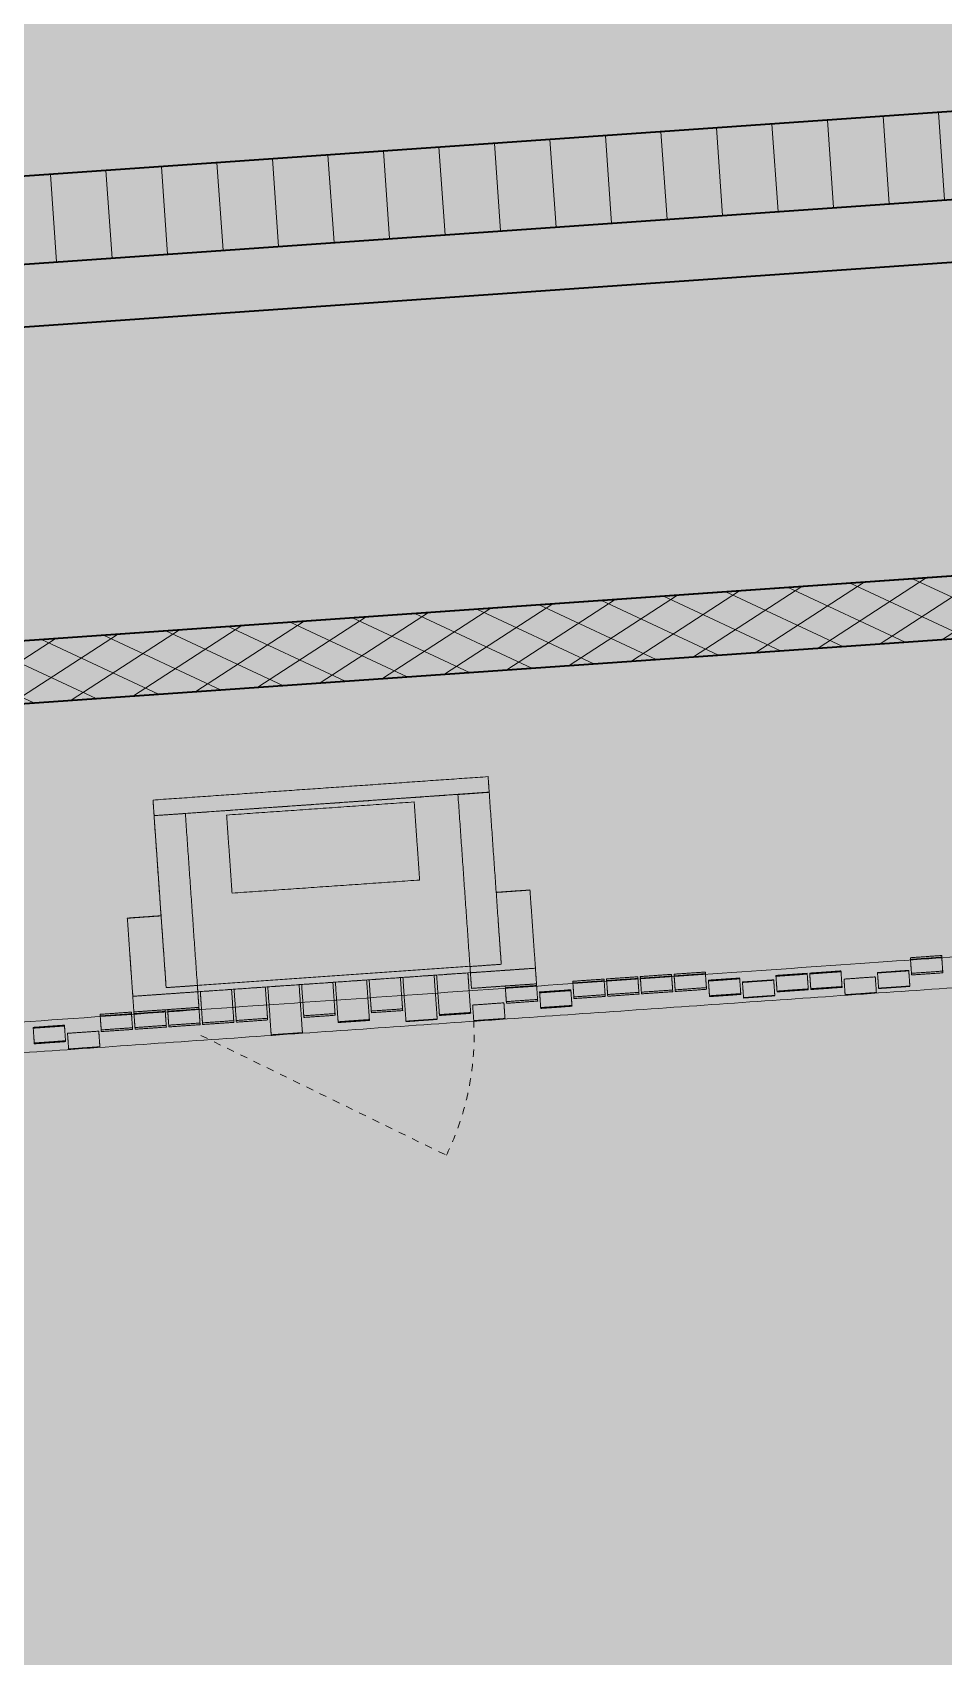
# Model space of a CAD drawing. Header units: millimetres. Extents: x 833941507 to 1669051331, y 817666127 to 1636299673.
# Drawn here: x 834522679 to 834524132, y 817993087 to 817995680 of the extents above; entities that cross this region are included whole.
import ezdxf

# ---------------------------------------------------------------- set-up
doc = ezdxf.new("R2010")
doc.units = ezdxf.units.MM
doc.header["$LTSCALE"] = 3
doc.linetypes.add('B0606', pattern=[0.7813, 0.39065, -0.39065])
for name, color, linetype, lineweight in [('Hatch (LTC&CB)', 252, 'Continuous', 35), ('UAJ-05SYMB-a', 1, 'Continuous', 9), ('UAJ-22INWA', 6, 'Continuous', 35), ('UAJ-22INWA-a', 1, 'Continuous', 13), ('UAJ-22INWA-h', 251, 'Continuous', 9), ('UAJ-23FLOR-h', 251, 'Continuous', 9), ('UAJ-41EXFI-d', 7, 'Continuous', 5)]:
    doc.layers.add(name, color=color, linetype=linetype, lineweight=lineweight)
doc.layers.add('UAJ-22INWA-$', color=32, linetype='Continuous', plot=False)

# ---------------------------------------------------------------- blocks, each defined once
blk = doc.blocks.new('*U567')
at = {"layer": 'UAJ-22INWA-h'}
h = blk.add_hatch(dxfattribs=at)
h.set_pattern_fill('ANSI31', color=256, scale=20)
h.set_pattern_definition([(45, (-60.00000072165273, -8946.33876080979), (-44.90128060534576, 44.90128060534577), [])])
h.paths.add_polyline_path([(7.766875569359399e-07, -7015.32925210052), (5.282171855469642e-07, -931.0095076872246), (139.9999986208686, -931.0095079614064), (139.9999993461761, -7015.329252017073)])
at = {"layer": 'UAJ-22INWA'}
for p, q in [((139.9999986953743, -931.0095079696118), (139.9999993437919, -7155.32909075229)), ((9.256991714153118e-07, -7015.32929461046), (3.875502237741112e-07, -1071.009506112914))]:
    blk.add_line(p, q, dxfattribs=at)
blk = doc.blocks.new('*U325')
at = {"layer": 'UAJ-22INWA-h'}
h = blk.add_hatch(dxfattribs=at)
h.set_pattern_fill('AFWERK', color=256, scale=50)
h.set_pattern_definition([(45, (-100.0000014946266, -2462.162769476041), (-50.00000133031198, 50.00000133031198), []), (135, (-100.0000014946266, -2462.162769476041), (-50.00000133031198, -50.00000133031198), [])])
h.paths.add_polyline_path([(2.530630638375442e-07, -2622.848727636644), (2.788677875287249e-07, 1160.685959206491), (99.99999837151914, 1160.68595890847), (99.99999882255158, -2622.84872757704)])
at = {"layer": 'UAJ-22INWA'}
for p, q in [((4.020746781081913e-07, -2622.848766644765), (1.298561754951185e-07, 1160.6859606833)), ((99.9999984460249, 1160.6859609302), (99.99999880765041, -2622.848727519169))]:
    blk.add_line(p, q, dxfattribs=at)
blk = doc.blocks.new('Finish Walls')
at = {"layer": 'UAJ-05SYMB-a', "linetype": 'B0606', "ltscale": 10}
blk.add_lwpolyline([(834522947.3399138, 817994078.4290974), (834523339.0980525, 817993887.061491)], dxfattribs=at)
blk.add_arc((834522947.3399141, 817994078.4290977), 436.0000000938749, 333.9652299631184, 4.000537140980204, dxfattribs=at)
at = {"layer": 'UAJ-22INWA-a'}
for points, degree in [([(834523405.6620817, 817994491.5797524), (834523138.3326992, 817994472.8913785), (834522871.0033166, 817994454.2030045)], 2), ([(834523407.4055185, 817994466.640618), (834523406.5338001, 817994479.1101853), (834523405.6620817, 817994491.5797524)], 2), ([(834522872.7467533, 817994429.26387), (834523140.076136, 817994447.952244), (834523407.4055185, 817994466.640618)], 2), ([(834523407.2342615, 817994466.8576896), (834523164.9062183, 817994449.8130395), (834522922.5781752, 817994432.7683895)], 2), ([(834523407.399809, 817994466.551436), (834523382.4606738, 817994464.8079991), (834523357.5215385, 817994463.0645623)], 2), ([(834523357.5215385, 817994463.0645623), (834523367.1311513, 817994325.7497782), (834523376.740764, 817994188.434994)], 2), ([(834523407.2565598, 817994466.5416307), (834523407.2454107, 817994466.6996602), (834523407.2342615, 817994466.8576896)], 2), ([(834523426.6190346, 817994191.9218676), (834523417.0094218, 817994329.2366518), (834523407.399809, 817994466.551436)], 2), ([(834522871.0033166, 817994454.2030045), (834522871.8750349, 817994441.7334373), (834522872.7467533, 817994429.26387)], 2), ([(834522922.5724654, 817994432.7679878), (834522897.5819669, 817994431.0102288), (834522872.5914682, 817994429.2524698)], 2), ([(834522891.9662744, 817994154.633258), (834522882.2788713, 817994291.9428638), (834522872.5914682, 817994429.2524698)], 2), ([(834522922.5752577, 817994432.7699674), (834522897.6361225, 817994431.0265306), (834522872.6969872, 817994429.2830938)], 2), ([(834522872.6969872, 817994429.2830938), (834522878.2963032, 817994349.2727034), (834522883.8956192, 817994269.2623129)], 2), ([(834522941.7944833, 817994158.1403991), (834522932.1848705, 817994295.4551833), (834522922.5752577, 817994432.7699674)], 2), ([(834523472.4257168, 817994310.6225269), (834523445.5029424, 817994308.7404184), (834523418.5801681, 817994306.8583101)], 2), ([(834523418.5817736, 817994306.803811), (834523418.6031134, 817994306.8053087), (834523418.6244532, 817994306.8068066)], 2), ([(834523472.476092, 817994310.4085943), (834523445.5333848, 817994308.5250924), (834523418.5906776, 817994306.6415905)], 2), ([(834523472.3684782, 817994310.5775484), (834523445.4964657, 817994308.6921774), (834523418.6244532, 817994306.8068066)], 2), ([(834523418.635915, 817994306.644753), (834523418.6301842, 817994306.7257798), (834523418.6244532, 817994306.8068066)], 2), ([(834523472.3807412, 817994310.4040378), (834523472.3746097, 817994310.4907931), (834523472.3684782, 817994310.5775484)], 2), ([(834523472.4408445, 817994310.4061302), (834523472.4332807, 817994310.5143285), (834523472.4257168, 817994310.6225269)], 2), ([(834523481.1932758, 817994185.7129219), (834523476.8346839, 817994248.0607581), (834523472.476092, 817994310.4085943)], 2), ([(834525264.8332002, 817994281.6439), (834523943.04821, 817994189.2409924), (834521983.0388043, 817994052.2213037)], 2), ([(834522883.8636224, 817994269.2737249), (834522856.9394225, 817994267.3846924), (834522830.0152227, 817994265.49566)], 2), ([(834522883.8956192, 817994269.2623129), (834522856.955421, 817994267.3789865), (834522830.0152227, 817994265.49566)], 2), ([(834522838.8277597, 817994140.806414), (834522834.4214911, 817994203.151037), (834522830.0152227, 817994265.49566)], 2), ([(834522830.0152227, 817994265.49566), (834522834.3738146, 817994203.1478238), (834522838.7324065, 817994140.7999876)], 2), ([(834522883.8638345, 817994269.4775376), (834522856.940073, 817994267.5953602), (834522830.0163116, 817994265.7131828)], 2), ([(834522883.8636224, 817994269.2737249), (834522883.8791645, 817994269.2748157), (834522883.8947065, 817994269.2759066)], 2), ([(834522891.9719466, 817994154.6336545), (834522887.9177845, 817994211.9536897), (834522883.8636224, 817994269.2737249)], 2), ([(834522883.8956192, 817994269.2623129), (834522887.905916, 817994211.9579192), (834522891.9162127, 817994154.6535255)], 2), ([(834523426.6090677, 817994192.2384778), (834523424.216545, 817994226.1501817), (834523421.8240223, 817994260.0618855)], 2), ([(834524129.3232728, 817994205.9691833), (834524104.3841383, 817994204.2257465), (834524079.4450039, 817994202.4823098)], 2), ([(834524079.4450039, 817994202.4823098), (834524080.3167223, 817994190.0127425), (834524081.1884407, 817994177.5431753)], 2), ([(834524129.5113627, 817994203.2786373), (834524104.5722282, 817994201.5352006), (834524079.6330937, 817994199.7917638)], 2), ([(834524131.0667096, 817994181.0300488), (834524130.1949912, 817994193.499616), (834524129.3232728, 817994205.9691833)], 2), ([(834523377.4361987, 817994178.607243), (834523108.1319792, 817994159.7068285), (834522838.8277597, 817994140.806414)], 2), ([(834523376.7226881, 817994188.729615), (834523134.3444812, 817994171.6814364), (834522891.9662744, 817994154.633258)], 2), ([(834523376.7227483, 817994188.6924268), (834523134.3473475, 817994171.6630406), (834522891.9719466, 817994154.6336545)], 2), ([(834523373.4229257, 817994178.1507987), (834523159.9439346, 817994163.22698), (834522946.4649435, 817994148.3031614)], 2), ([(834523324.4350922, 817994104.5686449), (834523323.5633738, 817994117.0382122), (834523319.5543953, 817994174.3849752)], 2), ([(834523323.5446568, 817994174.6639252), (834523327.0881866, 817994123.9752108), (834523327.959905, 817994111.5056435)], 2), ([(834523375.1644037, 817994153.239684), (834523374.2936647, 817994165.6952413), (834523373.4229257, 817994178.1507987)], 2), ([(834523377.838174, 817994114.9925171), (834523376.9664556, 817994127.4620843), (834523373.4229257, 817994178.1507987)], 2), ([(834523376.7491226, 817994188.4355782), (834523377.0977995, 817994183.4479016), (834523377.4464763, 817994178.460225)], 2), ([(834523376.7494773, 817994188.435603), (834523401.684256, 817994190.1787354), (834523426.6190346, 817994191.9218676)], 2), ([(834523481.164746, 817994185.6546189), (834523429.2899462, 817994182.0281726), (834523377.4151462, 817994178.4017262)], 2), ([(834523377.4151462, 817994178.4017262), (834523378.2849057, 817994165.96018), (834523379.1546651, 817994153.5186338)], 2), ([(834523377.4464763, 817994178.460225), (834523429.3198761, 817994182.0865735), (834523481.1932758, 817994185.7129219)], 2), ([(834523426.6090677, 817994192.2384778), (834523426.60426, 817994192.2381397), (834523426.5994523, 817994192.2378016)], 2), ([(834523481.1619456, 817994185.6544231), (834523481.159987, 817994185.6824405), (834523481.1580284, 817994185.7104578)], 2), ([(834523482.9081829, 817994160.7154844), (834523482.0364645, 817994173.1850517), (834523481.164746, 817994185.6546189)], 2), ([(834523698.3750292, 817994175.8425962), (834523673.4358947, 817994174.0991594), (834523648.4967602, 817994172.3557225)], 2), ([(834523700.1184659, 817994150.9034617), (834523699.2467475, 817994163.3730289), (834523698.3750292, 817994175.8425962)], 2), ([(834523752.2435596, 817994179.6084195), (834523727.3044251, 817994177.8649827), (834523702.3652906, 817994176.121546)], 2), ([(834523702.3652906, 817994176.121546), (834523703.237009, 817994163.6519787), (834523704.1087275, 817994151.1824116)], 2), ([(834523752.4316494, 817994176.9178735), (834523727.492515, 817994175.1744368), (834523702.5533805, 817994173.431)], 2), ([(834523753.9869964, 817994154.669285), (834523753.115278, 817994167.1388522), (834523752.2435596, 817994179.6084195)], 2), ([(834523914.7800418, 817994177.5898855), (834523889.8409073, 817994175.8464488), (834523864.9017729, 817994174.103012)], 2), ([(834523914.8740904, 817994176.2445592), (834523889.934956, 817994174.5011225), (834523864.9958215, 817994172.7576857)], 2), ([(834523916.5234786, 817994152.650751), (834523915.6517602, 817994165.1203183), (834523914.7800418, 817994177.5898855)], 2), ([(834523968.6485723, 817994181.355709), (834523943.7094378, 817994179.6122721), (834523918.7703034, 817994177.8688353)], 2), ([(834523918.7703034, 817994177.8688353), (834523919.6420218, 817994165.3992682), (834523920.5137401, 817994152.9297009)], 2), ([(834523968.742621, 817994180.0103825), (834523943.8034865, 817994178.2669458), (834523918.864352, 817994176.523509)], 2), ([(834523970.392009, 817994156.4165745), (834523969.5202907, 817994168.8861417), (834523968.6485723, 817994181.355709)], 2), ([(834524076.8510818, 817994182.2293069), (834524051.9119474, 817994180.4858701), (834524026.9728129, 817994178.7424334)], 2), ([(834524026.9728129, 817994178.7424334), (834524027.8445313, 817994166.2728661), (834524028.7162497, 817994153.803299)], 2), ([(834524076.8981067, 817994181.556637), (834524051.9589722, 817994179.8132004), (834524027.0198377, 817994178.0697635)], 2), ([(834524078.5945187, 817994157.2901725), (834524077.7228003, 817994169.7597396), (834524076.8510818, 817994182.2293069)], 2), ([(834524131.0667096, 817994181.0300488), (834524106.1275752, 817994179.286612), (834524081.1884407, 817994177.5431753)], 2), ([(834524081.3765305, 817994174.8526293), (834524081.2798388, 817994176.2357635), (834524081.2079145, 817994177.2646116), (834524081.1884407, 817994177.5431753)], 3), ([(834524131.2547994, 817994178.3395028), (834524106.315665, 817994176.5960661), (834524081.3765305, 817994174.8526293)], 2), ([(834524131.0667096, 817994181.0300488), (834524131.0861833, 817994180.7514851), (834524131.1581078, 817994179.722637), (834524131.2547994, 817994178.3395028)], 3), ([(834522891.9162127, 817994154.6535255), (834522916.855348, 817994156.3969623), (834522941.7944833, 817994158.1403991)], 2), ([(834522942.4792058, 817994148.0526845), (834522942.1266514, 817994153.0958292), (834522941.7740968, 817994158.138974)], 2), ([(834522999.82757, 817994101.9477575), (834522998.9558516, 817994114.4173247), (834522996.3432125, 817994151.7900349)], 2), ([(834523000.333474, 817994152.0689847), (834523002.9461131, 817994114.6962746), (834523003.8178314, 817994102.2267073)], 2), ([(834523053.6961004, 817994105.7135808), (834523052.824382, 817994118.1831481), (834523050.211743, 817994155.5558583)], 2), ([(834523054.2020044, 817994155.8348081), (834523058.6764326, 817994091.8299829), (834523059.548151, 817994079.3604157)], 2), ([(834523109.42642, 817994082.8472892), (834523108.5547016, 817994095.3168564), (834523104.0802734, 817994159.3216816)], 2), ([(834523108.1319793, 817994159.7068285), (834523110.683174, 817994122.2279214), (834523111.5548924, 817994109.7583542)], 2), ([(834523161.4331613, 817994113.2452277), (834523160.561443, 817994125.7147949), (834523158.0102483, 817994163.193702)], 2), ([(834523161.9390655, 817994163.366455), (834523165.4825952, 817994112.6777406), (834523166.3543136, 817994100.2081734)], 2), ([(834523216.2325826, 817994103.6950469), (834523215.3608642, 817994116.1646141), (834523211.8173344, 817994166.8533285)], 2), ([(834523215.8075958, 817994167.1322782), (834523218.4202349, 817994129.7595682), (834523219.2919533, 817994117.2900009)], 2), ([(834523269.1702223, 817994120.7768744), (834523268.2985039, 817994133.2464417), (834523265.6858648, 817994170.6191517)], 2), ([(834523269.6761264, 817994170.8981017), (834523273.6851048, 817994113.5513386), (834523274.5568233, 817994101.0817714)], 2), ([(834523429.0329341, 817994157.0055075), (834523404.0937996, 817994155.2620707), (834523379.1546651, 817994153.518634)], 2), ([(834523379.1585829, 817994153.4625918), (834523431.0333829, 817994157.0890381), (834523482.9081829, 817994160.7154844)], 2), ([(834523482.9009073, 817994160.7793025), (834523457.9617728, 817994159.0358658), (834523433.0226383, 817994157.292429)], 2), ([(834523433.0226383, 817994157.292429), (834523433.8943567, 817994144.8228618), (834523434.7660751, 817994132.3532945)], 2), ([(834523482.9014646, 817994160.7713308), (834523457.9623301, 817994159.027894), (834523433.0231956, 817994157.2844573)], 2), ([(834523483.0889971, 817994158.0887566), (834523458.1498626, 817994156.3453197), (834523433.2107282, 817994154.601883)], 2), ([(834523484.6443441, 817994135.840168), (834523483.7726257, 817994148.3097353), (834523482.9009073, 817994160.7793025)], 2), ([(834523537.7003286, 817994151.2291217), (834523512.7611941, 817994149.485685), (834523487.8220596, 817994147.7422482)], 2), ([(834523537.7943772, 817994149.8837954), (834523512.8552427, 817994148.1403587), (834523487.9161083, 817994146.3969219)], 2), ([(834523539.4437654, 817994126.2899872), (834523538.572047, 817994138.7595545), (834523537.7003286, 817994151.2291217)], 2), ([(834523590.6379683, 817994168.3109493), (834523565.6988338, 817994166.5675125), (834523540.7596993, 817994164.8240758)], 2), ([(834523540.7596993, 817994164.8240758), (834523541.6314176, 817994152.3545085), (834523542.503136, 817994139.8849413)], 2), ([(834523590.826058, 817994165.6204033), (834523565.8869236, 817994163.8769666), (834523540.9477891, 817994162.1335298)], 2), ([(834523592.381405, 817994143.3718148), (834523591.5096866, 817994155.841382), (834523590.6379683, 817994168.3109493)], 2), ([(834523644.5064987, 817994172.0767727), (834523619.5673642, 817994170.333336), (834523594.6282297, 817994168.5898992)], 2), ([(834523594.6282297, 817994168.5898992), (834523595.4999481, 817994156.120332), (834523596.3716666, 817994143.6507647)], 2), ([(834523644.6945885, 817994169.3862268), (834523619.7554541, 817994167.64279), (834523594.8163196, 817994165.8993533)], 2), ([(834523646.2499355, 817994147.1376382), (834523645.3782171, 817994159.6072055), (834523644.5064987, 817994172.0767727)], 2), ([(834523648.4967602, 817994172.3557225), (834523649.3684787, 817994159.8861554), (834523650.240197, 817994147.4165882)], 2), ([(834523698.5631189, 817994173.1520501), (834523673.6239845, 817994171.4086133), (834523648.68485, 817994169.6651766)], 2), ([(834523700.1184659, 817994150.9034617), (834523675.1793314, 817994149.1600249), (834523650.240197, 817994147.4165882)], 2), ([(834523700.1184659, 817994150.9034617), (834523700.1379397, 817994150.624898), (834523700.209864, 817994149.5960499), (834523700.3065557, 817994148.2129157)], 3), ([(834523753.9869964, 817994154.669285), (834523729.0478619, 817994152.9258482), (834523704.1087275, 817994151.1824116)], 2), ([(834523704.2968173, 817994148.4918655), (834523704.2001256, 817994149.8749998), (834523704.1282011, 817994150.9038478), (834523704.1087275, 817994151.1824116)], 3), ([(834523754.1750861, 817994151.978739), (834523729.2359517, 817994150.2353023), (834523704.2968173, 817994148.4918655)], 2), ([(834523753.9869964, 817994154.669285), (834523754.0064701, 817994154.3907213), (834523754.0783945, 817994153.3618733), (834523754.1750861, 817994151.978739)], 3), ([(834523807.0429809, 817994170.0582387), (834523782.1038464, 817994168.3148019), (834523757.164712, 817994166.5713652)], 2), ([(834523757.164712, 817994166.5713652), (834523758.0364304, 817994154.1017979), (834523758.9081488, 817994141.6322308)], 2), ([(834523807.1370295, 817994168.7129124), (834523782.197895, 817994166.9694756), (834523757.2587606, 817994165.2260388)], 2), ([(834523808.7864177, 817994145.1191043), (834523807.9146993, 817994157.5886714), (834523807.0429809, 817994170.0582387)], 2), ([(834523861.37696, 817994167.1660134), (834523836.4378256, 817994165.4225765), (834523811.4986911, 817994163.6791399)], 2), ([(834523811.4986911, 817994163.6791399), (834523812.3704095, 817994151.2095726), (834523813.2421279, 817994138.7400054)], 2), ([(834523861.4239848, 817994166.4933435), (834523836.4848504, 817994164.7499068), (834523811.5457159, 817994163.00647)], 2), ([(834523863.1203969, 817994142.2268789), (834523862.2486784, 817994154.6964461), (834523861.37696, 817994167.1660134)], 2), ([(834523864.9017729, 817994174.103012), (834523865.7734913, 817994161.6334448), (834523866.6452097, 817994149.1638775)], 2), ([(834523916.5234786, 817994152.650751), (834523891.5843441, 817994150.9073143), (834523866.6452097, 817994149.1638775)], 2), ([(834523866.7392583, 817994147.8185512), (834523866.6909101, 817994148.510151), (834523866.6549464, 817994149.024596), (834523866.6452097, 817994149.1638775)], 3), ([(834523916.6175272, 817994151.3054247), (834523891.6783928, 817994149.561988), (834523866.7392583, 817994147.8185512)], 2), ([(834523916.5234786, 817994152.650751), (834523916.5332154, 817994152.5114695), (834523916.569179, 817994151.9970245), (834523916.6175272, 817994151.3054247)], 3), ([(834523970.392009, 817994156.4165745), (834523945.4528745, 817994154.6731377), (834523920.5137401, 817994152.9297009)], 2), ([(834523920.6077887, 817994151.5843745), (834523920.5594406, 817994152.2759744), (834523920.523477, 817994152.7904193), (834523920.5137401, 817994152.9297009)], 3), ([(834523970.4860576, 817994155.071248), (834523945.5469232, 817994153.3278114), (834523920.6077887, 817994151.5843745)], 2), ([(834523970.392009, 817994156.4165745), (834523970.4017459, 817994156.2772928), (834523970.4377096, 817994155.7628479), (834523970.4860576, 817994155.071248)], 3), ([(834524023.448001, 817994171.8054215), (834523998.5088665, 817994170.0619847), (834523973.5697321, 817994168.318548)], 2), ([(834523973.5697321, 817994168.318548), (834523974.4414505, 817994155.8489807), (834523975.3131689, 817994143.3794135)], 2), ([(834524025.1914378, 817994146.866287), (834524024.3197194, 817994159.3358542), (834524023.448001, 817994171.8054215)], 2), ([(834524078.5945187, 817994157.2901725), (834524053.6553842, 817994155.5467356), (834524028.7162497, 817994153.803299)], 2), ([(834524028.7632744, 817994153.1306291), (834524028.7391001, 817994153.4764332), (834524028.7211181, 817994153.7336582), (834524028.7162497, 817994153.803299)], 3), ([(834524078.6415434, 817994156.6175026), (834524053.7024089, 817994154.8740659), (834524028.7632744, 817994153.1306291)], 2), ([(834524078.5945187, 817994157.2901725), (834524078.599387, 817994157.2205317), (834524078.617369, 817994156.9633067), (834524078.6415434, 817994156.6175026)], 3), ([(834522838.7324065, 817994140.7999876), (834522890.6058061, 817994144.426336), (834522942.4792058, 817994148.0526845)], 2), ([(834522838.7324065, 817994140.7999876), (834522839.6041248, 817994128.3304204), (834522840.4758432, 817994115.8608531)], 2), ([(834522840.4758432, 817994115.8608531), (834522892.3537407, 817994119.487516), (834522944.2316381, 817994123.1141789)], 2), ([(834522944.2156028, 817994123.1210686), (834522919.2764683, 817994121.3776318), (834522894.3373338, 817994119.6341951)], 2), ([(834522942.4882013, 817994148.0533134), (834522942.4837036, 817994148.0529989), (834522942.4792058, 817994148.0526845)], 2), ([(834522944.2316381, 817994123.1141789), (834522943.3599197, 817994135.5837461), (834522942.4882013, 817994148.0533134)], 2), ([(834522945.9590394, 817994098.1819341), (834522945.087321, 817994110.6515013), (834522944.2156028, 817994123.1210686)], 2), ([(834522946.4649435, 817994148.3031614), (834522947.3356825, 817994135.847604), (834522948.2064215, 817994123.3920467)], 2), ([(834522948.2058642, 817994123.4000185), (834522949.0775826, 817994110.9304512), (834522949.949301, 817994098.460884)], 2), ([(834523430.894166, 817994130.3813641), (834523405.9550315, 817994128.6379273), (834523381.015897, 817994126.8944905)], 2), ([(834523381.015897, 817994126.8944905), (834523381.8876153, 817994114.4249233), (834523382.7593337, 817994101.9553561)], 2), ([(834523432.6376027, 817994105.4422296), (834523431.7658843, 817994117.9117968), (834523430.894166, 817994130.3813641)], 2), ([(834523484.6443441, 817994135.840168), (834523459.7052096, 817994134.0967313), (834523434.7660751, 817994132.3532945)], 2), ([(834523434.954165, 817994129.6627486), (834523434.8574733, 817994131.0458828), (834523434.7855489, 817994132.0747309), (834523434.7660751, 817994132.3532945)], 3), ([(834523484.8324339, 817994133.1496221), (834523459.8932995, 817994131.4061853), (834523434.954165, 817994129.6627486)], 2), ([(834523484.6443441, 817994135.840168), (834523484.6638178, 817994135.5616044), (834523484.7357422, 817994134.5327563), (834523484.8324339, 817994133.1496221)], 3), ([(834523487.8220596, 817994147.7422482), (834523488.693778, 817994135.272681), (834523489.5654964, 817994122.8031137)], 2), ([(834523539.4437654, 817994126.2899872), (834523514.5046309, 817994124.5465505), (834523489.5654964, 817994122.8031137)], 2), ([(834523489.6595451, 817994121.4577874), (834523489.6111969, 817994122.1493872), (834523489.5752332, 817994122.6638322), (834523489.5654964, 817994122.8031137)], 3), ([(834523539.537814, 817994124.9446609), (834523514.5986795, 817994123.2012242), (834523489.6595451, 817994121.4577874)], 2), ([(834523539.4437654, 817994126.2899872), (834523539.4535022, 817994126.1507057), (834523539.4894658, 817994125.6362607), (834523539.537814, 817994124.9446609)], 3), ([(834523592.381405, 817994143.3718148), (834523567.4422705, 817994141.628378), (834523542.503136, 817994139.8849413)], 2), ([(834523542.6912259, 817994137.1943953), (834523542.5945342, 817994138.5775295), (834523542.5226098, 817994139.6063776), (834523542.503136, 817994139.8849413)], 3), ([(834523592.5694948, 817994140.6812688), (834523567.6303604, 817994138.9378321), (834523542.6912259, 817994137.1943953)], 2), ([(834523592.381405, 817994143.3718148), (834523592.4008788, 817994143.0932511), (834523592.4728031, 817994142.064403), (834523592.5694948, 817994140.6812688)], 3), ([(834523646.2499355, 817994147.1376382), (834523621.310801, 817994145.3942015), (834523596.3716666, 817994143.6507647)], 2), ([(834523596.5597563, 817994140.9602188), (834523596.4630647, 817994142.343353), (834523596.3911402, 817994143.3722011), (834523596.3716666, 817994143.6507647)], 3), ([(834523646.4380252, 817994144.4470923), (834523621.4988908, 817994142.7036555), (834523596.5597563, 817994140.9602188)], 2), ([(834523646.2499355, 817994147.1376382), (834523646.2694092, 817994146.8590746), (834523646.3413336, 817994145.8302265), (834523646.4380252, 817994144.4470923)], 3), ([(834523650.4282868, 817994144.7260422), (834523650.3315951, 817994146.1091764), (834523650.2596707, 817994147.1380244), (834523650.240197, 817994147.4165882)], 3), ([(834523700.3065557, 817994148.2129157), (834523675.3674213, 817994146.4694788), (834523650.4282868, 817994144.7260422)], 2), ([(834523808.7864177, 817994145.1191043), (834523783.8472832, 817994143.3756675), (834523758.9081488, 817994141.6322308)], 2), ([(834523759.0021974, 817994140.2869043), (834523758.9538492, 817994140.9785042), (834523758.9178855, 817994141.4929492), (834523758.9081488, 817994141.6322308)], 3), ([(834523808.8804663, 817994143.773778), (834523783.9413319, 817994142.0303411), (834523759.0021974, 817994140.2869043)], 2), ([(834523808.7864177, 817994145.1191043), (834523808.7961545, 817994144.9798228), (834523808.8321182, 817994144.4653777), (834523808.8804663, 817994143.773778)], 3), ([(834523863.1203969, 817994142.2268789), (834523838.1812624, 817994140.4834421), (834523813.2421279, 817994138.7400054)], 2), ([(834523813.2891526, 817994138.0673355), (834523813.2649783, 817994138.4131395), (834523813.2469963, 817994138.6703646), (834523813.2421279, 817994138.7400054)], 3), ([(834523863.1674216, 817994141.554209), (834523838.2282871, 817994139.8107723), (834523813.2891526, 817994138.0673355)], 2), ([(834523863.1203969, 817994142.2268789), (834523863.1252652, 817994142.1572381), (834523863.1432472, 817994141.900013), (834523863.1674216, 817994141.554209)], 3), ([(834524025.1914378, 817994146.866287), (834524000.2523034, 817994145.1228502), (834523975.3131689, 817994143.3794135)], 2), ([(834522836.4785417, 817994115.5894217), (834522811.5394073, 817994113.845985), (834522786.6002728, 817994112.1025482)], 2), ([(834522786.6002728, 817994112.1025482), (834522787.4719912, 817994099.6329811), (834522788.3437096, 817994087.1634138)], 2), ([(834522836.6666316, 817994112.8988758), (834522811.7274971, 817994111.155439), (834522786.7883626, 817994109.4120022)], 2), ([(834522838.2219785, 817994090.6502873), (834522837.3502601, 817994103.1198546), (834522836.4785417, 817994115.5894217)], 2), ([(834522890.3470722, 817994119.3552451), (834522865.4079378, 817994117.6118084), (834522840.4688033, 817994115.8683716)], 2), ([(834522840.4688033, 817994115.8683716), (834522841.3405217, 817994103.3988044), (834522842.2122401, 817994090.9292371)], 2), ([(834522890.5351621, 817994116.6646992), (834522865.5960276, 817994114.9212624), (834522840.6568931, 817994113.1778257)], 2), ([(834522892.090509, 817994094.4161106), (834522891.2187907, 817994106.8856779), (834522890.3470722, 817994119.3552451)], 2), ([(834522894.3373338, 817994119.6341951), (834522895.2090521, 817994107.1646278), (834522896.0807705, 817994094.6950606)], 2), ([(834522944.4036925, 817994120.4305226), (834522919.464558, 817994118.6870859), (834522894.5254235, 817994116.943649)], 2), ([(834522945.9590394, 817994098.1819341), (834522921.019905, 817994096.4384973), (834522896.0807705, 817994094.6950606)], 2), ([(834522945.9590394, 817994098.1819341), (834522945.9785132, 817994097.9033704), (834522946.0504376, 817994096.8745223), (834522946.1471293, 817994095.4913881)], 3), ([(834522999.82757, 817994101.9477575), (834522974.8884355, 817994100.2043207), (834522949.949301, 817994098.460884)], 2), ([(834522950.1373907, 817994095.7703379), (834522950.0406991, 817994097.1534722), (834522949.9687747, 817994098.1823202), (834522949.949301, 817994098.460884)], 3), ([(834523000.0156597, 817994099.2572114), (834522975.0765252, 817994097.5137748), (834522950.1373907, 817994095.7703379)], 2), ([(834522999.82757, 817994101.9477575), (834522999.8470436, 817994101.6691937), (834522999.9189681, 817994100.6403457), (834523000.0156597, 817994099.2572114)], 3), ([(834523053.6961004, 817994105.7135808), (834523028.7569659, 817994103.9701442), (834523003.8178314, 817994102.2267073)], 2), ([(834523004.0059212, 817994099.5361614), (834523003.9092295, 817994100.9192957), (834523003.8373052, 817994101.9481437), (834523003.8178314, 817994102.2267073)], 3), ([(834523053.8841902, 817994103.0230349), (834523028.9450557, 817994101.2795981), (834523004.0059212, 817994099.5361614)], 2), ([(834523053.6961004, 817994105.7135808), (834523053.7155741, 817994105.4350172), (834523053.7874985, 817994104.4061692), (834523053.8841902, 817994103.0230349)], 3), ([(834523161.4331613, 817994113.2452277), (834523136.4940268, 817994111.5017909), (834523111.5548924, 817994109.7583542)], 2), ([(834523111.7429821, 817994107.0678082), (834523111.6462904, 817994108.4509424), (834523111.5743661, 817994109.4797904), (834523111.5548924, 817994109.7583542)], 3), ([(834523161.6212511, 817994110.5546817), (834523136.6821166, 817994108.811245), (834523111.7429821, 817994107.0678082)], 2), ([(834523161.4331613, 817994113.2452277), (834523161.452635, 817994112.966664), (834523161.5245594, 817994111.9378159), (834523161.6212511, 817994110.5546817)], 3), ([(834523216.2325826, 817994103.6950469), (834523191.2934481, 817994101.9516101), (834523166.3543136, 817994100.2081734)], 2), ([(834523166.4483622, 817994098.862847), (834523166.4000142, 817994099.5544468), (834523166.3640505, 817994100.0688918), (834523166.3543136, 817994100.2081734)], 3), ([(834523216.3266312, 817994102.3497206), (834523191.3874967, 817994100.6062838), (834523166.4483622, 817994098.862847)], 2), ([(834523216.2325826, 817994103.6950469), (834523216.2423195, 817994103.5557654), (834523216.2782831, 817994103.0413203), (834523216.3266312, 817994102.3497206)], 3), ([(834523269.1702223, 817994120.7768744), (834523244.2310878, 817994119.0334377), (834523219.2919533, 817994117.2900009)], 2), ([(834523219.480043, 817994114.599455), (834523219.3833514, 817994115.9825892), (834523219.311427, 817994117.0114373), (834523219.2919533, 817994117.2900009)], 3), ([(834523269.358312, 817994118.0863285), (834523244.4191775, 817994116.3428917), (834523219.480043, 817994114.599455)], 2), ([(834523269.1702223, 817994120.7768744), (834523269.189696, 817994120.4983108), (834523269.2616203, 817994119.4694628), (834523269.358312, 817994118.0863285)], 3), ([(834523324.4350922, 817994104.5686449), (834523299.4959577, 817994102.8252082), (834523274.5568233, 817994101.0817714)], 2), ([(834523274.603848, 817994100.4091015), (834523274.5796736, 817994100.7549056), (834523274.5616916, 817994101.0121306), (834523274.5568233, 817994101.0817714)], 3), ([(834523324.4821169, 817994103.8959751), (834523299.5429825, 817994102.1525383), (834523274.603848, 817994100.4091015)], 2), ([(834523324.4350922, 817994104.5686449), (834523324.4399606, 817994104.4990041), (834523324.4579426, 817994104.2417791), (834523324.4821169, 817994103.8959751)], 3), ([(834523377.838174, 817994114.9925171), (834523352.8990395, 817994113.2490803), (834523327.959905, 817994111.5056435)], 2), ([(834523328.0539536, 817994110.1603172), (834523328.0056056, 817994110.851917), (834523327.9696419, 817994111.366362), (834523327.959905, 817994111.5056435)], 3), ([(834523377.9322226, 817994113.6471907), (834523352.9930881, 817994111.903754), (834523328.0539536, 817994110.1603172)], 2), ([(834523377.838174, 817994114.9925171), (834523377.8479108, 817994114.8532355), (834523377.8838744, 817994114.3387905), (834523377.9322226, 817994113.6471907)], 3), ([(834523432.6376027, 817994105.4422296), (834523407.6984682, 817994103.6987928), (834523382.7593337, 817994101.9553561)], 2), ([(834522729.6723716, 817994094.7417707), (834522704.7332371, 817994092.998334), (834522679.7941027, 817994091.2548972)], 2), ([(834522679.7941027, 817994091.2548972), (834522680.6658211, 817994078.78533), (834522681.5375395, 817994066.3157628)], 2), ([(834522729.7664202, 817994093.3964444), (834522704.8272858, 817994091.6530076), (834522679.8881514, 817994089.9095709)], 2), ([(834522731.4158084, 817994069.8026363), (834522730.54409, 817994082.2722036), (834522729.6723716, 817994094.7417707)], 2), ([(834522784.4718004, 817994085.1914833), (834522759.532666, 817994083.4480466), (834522734.5935315, 817994081.7046098)], 2), ([(834522734.5935315, 817994081.7046098), (834522735.4652498, 817994069.2350426), (834522736.3369682, 817994056.7654753)], 2), ([(834522786.2152371, 817994060.2523488), (834522785.3435187, 817994072.7219161), (834522784.4718004, 817994085.1914833)], 2), ([(834522838.2219785, 817994090.6502873), (834522813.2828441, 817994088.9068506), (834522788.3437096, 817994087.1634138)], 2), ([(834522788.5317994, 817994084.4728678), (834522788.4351077, 817994085.856002), (834522788.3631834, 817994086.8848501), (834522788.3437096, 817994087.1634138)], 3), ([(834522838.4100684, 817994087.9597414), (834522813.4709339, 817994086.2163045), (834522788.5317994, 817994084.4728678)], 2), ([(834522838.2219785, 817994090.6502873), (834522838.2414522, 817994090.3717237), (834522838.3133767, 817994089.3428756), (834522838.4100684, 817994087.9597414)], 3), ([(834522892.090509, 817994094.4161106), (834522867.1513746, 817994092.672674), (834522842.2122401, 817994090.9292371)], 2), ([(834522842.4003298, 817994088.2386912), (834522842.3036382, 817994089.6218255), (834522842.2317138, 817994090.6506735), (834522842.2122401, 817994090.9292371)], 3), ([(834522892.2785988, 817994091.7255647), (834522867.3394643, 817994089.9821279), (834522842.4003298, 817994088.2386912)], 2), ([(834522892.090509, 817994094.4161106), (834522892.1099827, 817994094.137547), (834522892.181907, 817994093.108699), (834522892.2785988, 817994091.7255647)], 3), ([(834522896.2688603, 817994092.0045146), (834522896.1721686, 817994093.3876488), (834522896.1002443, 817994094.4164969), (834522896.0807705, 817994094.6950606)], 3), ([(834522946.1471293, 817994095.4913881), (834522921.2079948, 817994093.7479514), (834522896.2688603, 817994092.0045146)], 2), ([(834523109.42642, 817994082.8472892), (834523084.4872855, 817994081.1038524), (834523059.548151, 817994079.3604157)], 2), ([(834522731.4158084, 817994069.8026363), (834522706.476674, 817994068.0591996), (834522681.5375395, 817994066.3157628)], 2), ([(834522681.6315881, 817994064.9704365), (834522681.58324, 817994065.6620363), (834522681.5472764, 817994066.1764812), (834522681.5375395, 817994066.3157628)], 3), ([(834522731.509857, 817994068.45731), (834522706.5707226, 817994066.7138731), (834522681.6315881, 817994064.9704365)], 2), ([(834522731.4158084, 817994069.8026363), (834522731.4255452, 817994069.6633548), (834522731.4615089, 817994069.1489098), (834522731.509857, 817994068.45731)], 3), ([(834522786.2152371, 817994060.2523488), (834522761.2761027, 817994058.5089121), (834522736.3369682, 817994056.7654753)], 2)]:
    blk.add_open_spline(points, degree=degree, dxfattribs=at)
at = {"layer": 'UAJ-22INWA-h'}
blk.add_open_spline([(834527634.4527162, 817994398.1788892), (834524537.0122145, 817994181.6440438), (834521439.5717129, 817993965.1091985)], degree=2, dxfattribs=at)
at = {"layer": 'UAJ-41EXFI-d'}
for points in [[(834523287.7073855, 817994451.1768953), (834523138.0725788, 817994440.7162747), (834522988.4377719, 817994430.2556542)], [(834523296.4245694, 817994326.4812229), (834523292.0659775, 817994388.8290591), (834523287.7073855, 817994451.1768953)], [(834522988.4377719, 817994430.2556542), (834522992.7963638, 817994367.907818), (834522997.1549557, 817994305.5599818)], [(834522997.1549557, 817994305.5599818), (834523146.7897625, 817994316.0206023), (834523296.4245694, 817994326.4812229)]]:
    blk.add_open_spline(points, degree=2, dxfattribs=at)
at = {"layer": 'UAJ-22INWA', "xscale": -0.9999999999999999, "rotation": 93.99890863372605}
blk.add_blockref('*U325', (834522681.3675705, 817994709.5212651), dxfattribs=at)
blk = doc.blocks.new('LRR-B01-WALL FINISH')
blk.add_blockref('Finish Walls', (0, 0))
blk = doc.blocks.new('GBP-LTC-LB01')
at = {"layer": 'UAJ-23FLOR-h'}
h = blk.add_hatch(dxfattribs=at)
h.set_pattern_fill('EARTH,_O', color=256, scale=180, angle=45.00000010501341)
h.set_pattern_definition([(48.99890852053534, (834576001.761157, 818046085.3420337), (-112.7268618952272, 1612.510668059984), [1143, -1143]), (48.99890852053534, (834575678.2791204, 818046366.5514973), (-112.7268618952272, 1612.510668059984), [1143, -1143]), (48.99890852053534, (834575354.7970834, 818046647.760961), (-112.7268618952272, 1612.510668059984), [1143, -1143]), (138.9989085205353, (834575340.7062259, 818046849.3247945), (-1612.510668059984, -112.7268618952272), [1143, -1143]), (138.9989085205353, (834575621.9156895, 818047172.8068315), (-1612.510668059984, -112.7268618952272), [1143, -1143]), (138.9989085205353, (834575903.1251531, 818047496.2888683), (-1612.510668059984, -112.7268618952272), [1143, -1143])])
h.paths.add_polyline_path([(834572173.0526648, 818200349.1682475), (834310583.7401848, 818182062.0839702), (834331502.2393942, 817882831.6918911), (834364939.6873164, 817885169.2259957), (834473095.7001734, 818011283.5998719), (834480533.7001572, 818020120.3998857), (834485095.050147, 818025709.5498941), (834491375.7001324, 818033618.9999057), (834497063.4001188, 818041012.999916), (834493145.8001142, 818043678.6999089), (834512788.5000582, 818074029.2499447), (834518712.4500408, 818083675.2499557), (834526231.3000174, 818096325.0999695), (834534646.0499907, 818111073.0499848), (834545955.9999523, 818131981.3000056), (834557204.5999117, 818154198.8000262), (834564039.9998856, 818168496.8000388), (834570941.1648417, 818183576.4266495), (834578367.7999997, 818200696.3)])
h.paths.add_polyline_path([(834382131.3063979, 817956469.9755309), (834418268.7298656, 817958996.0684958), (834422062.4129677, 817963855.9029621), (834428403.0430198, 817964299.3786768), (834467239.2037573, 818010695.5815835), (834466445.2064853, 818021738.794587), (834476097.7213831, 818035709.0329579), (834485267.1005058, 818048983.1978921), (834487014.8928652, 818051460.4309663), (834497268.3342452, 818067303.4232484), (834492893.3757939, 818129890.0851053), (834448056.5937514, 818126755.6608665), (834416896.5816393, 818105052.1136897), (834382061.3702741, 818080788.9948437), (834386167.4497714, 818022059.1642565), (834377588.3843737, 818021459.4669156)], flags=16)
edge = h.paths.add_edge_path(flags=16)
edge.add_line((834540292.2872467, 818142076.0699883), (834533466.3205868, 818141614.1342163))
edge.add_line((834533466.3205867, 818141614.1342163), (834523258.01233, 818143862.7104174))
edge.add_line((834523258.01233, 818143862.7104174), (834525896.867722, 818155838.9349334))
edge.add_arc((834558382.4304729, 818267025.4493066), 115835.0239163238, 237.2183980957774, 253.7131265722631, ccw=False)
edge.add_line((834495664.9154892, 818169638.2526121), (834498267.5884769, 818132356.9750829))
edge.add_line((834498267.5884771, 818132356.9750829), (834496346.4194225, 818130135.0090942))
edge.add_line((834496346.4194226, 818130135.0090942), (834492879.879452, 818129892.6713651))
edge.add_line((834492879.8794518, 818129892.6713651), (834494229.5832878, 818110587.6218635))
edge.add_line((834494229.5832882, 818110587.6218635), (834496326.133695, 818110708.3844534))
edge.add_line((834496326.1336946, 818110708.3844534), (834498420.2073777, 818080753.5549031))
edge.add_line((834498420.2073779, 818080753.5549031), (834498046.1188868, 818080727.4032354))
edge.add_line((834498046.118887, 818080727.4032354), (834498254.5151165, 818077746.3837949))
edge.add_line((834498254.5151162, 818077746.3837949), (834503061.0860548, 818078082.4001414))
edge.add_line((834503061.0860548, 818078082.4001414), (834504979.5219883, 818081212.101532))
edge.add_line((834504979.5219884, 818081212.101532), (834509429.0185915, 818088470.9260026))
edge.add_line((834509429.0185914, 818088470.9260026), (834515217.1570119, 818097913.5886871))
edge.add_line((834515217.157012, 818097913.5886871), (834526067.4346461, 818116415.5426326))
edge.add_line((834526067.4346461, 818116415.5426326), (834532489.1994565, 818127888.6839589))
edge.add_line((834532489.1994562, 818127888.6839589), (834534830.89787, 818132146.3035389))
edge.add_line((834534830.8978701, 818132146.3035389), (834540292.2872465, 818142076.0699883))
h = blk.add_hatch(dxfattribs=at)
h.set_pattern_fill('EARTH,_O', color=256, scale=180, angle=45.00000010501341)
h.set_pattern_definition([(45.00000010501341, (-1082349.699177861, 54794.90315568447), (-2.96267069188616e-06, 1616.446101792448), [1143, -1143]), (45.00000010501341, (-1082652.782822503, 55097.98679921505), (-2.96267069188616e-06, 1616.446101792448), [1143, -1143]), (45.00000010501341, (-1082955.866467144, 55401.07044274564), (-2.96267069188616e-06, 1616.446101792448), [1143, -1143]), (135.0000001050134, (-1082955.866467515, 55603.12620546969), (-1616.446101792448, -2.96267069188616e-06), [1143, -1143]), (135.0000001050134, (-1082652.782823984, 55906.20985011128), (-1616.446101792448, -2.96267069188616e-06), [1143, -1143]), (135.0000001050134, (-1082349.699180454, 56209.29349475286), (-1616.446101792448, -2.96267069188616e-06), [1143, -1143])])
h.paths.add_polyline_path([(834669469.2548146, 818015499.1701102), (834651080.8176275, 818014213.7929552), (834651091.333055, 818014066.030459), (834669479.7621983, 818015351.5226754)], flags=16)
edge = h.paths.add_edge_path()
edge.add_arc((834611763.613195, 818123015.0723449), 22001.28373588376, 94.00071865262937, 118.6886834190998)
edge.add_line((834601201.8916234, 818142315.5004095), (834593918.3367147, 818141228.3801512))
edge.add_arc((834611768.400262, 818123014.0298539), 25502.69251264854, 93.99715914630349, 134.4212748451599, ccw=False)
edge.add_line((834609990.6837641, 818148454.6872638), (834618164.3568528, 818149025.8389109))
edge.add_line((834618164.3568528, 818149025.8389109), (834618408.292444, 818145534.9100552))
edge.add_line((834618408.292444, 818145534.9100552), (834616365.4114578, 818145392.1596863))
edge.add_line((834616365.4114578, 818145392.1596863), (834616609.385029, 818141900.6873076))
edge.add_line((834616609.385029, 818141900.6873076), (834611621.5474902, 818141552.1522465))
edge.add_line((834611621.5474902, 818141552.1522465), (834611377.6128702, 818145043.0672039))
edge.add_line((834611377.6128702, 818145043.0672039), (834610228.6059371, 818144962.7428077))
h.paths.add_polyline_path([(834673232.9366938, 818197365.8783082), (834607546.4897544, 818192773.8917836), (834599172.4998745, 818174435.3001034), (834588349.0999149, 818152374.5000834), (834578621.5499489, 818133890.6500655), (834568418.2999822, 818115665.3000468), (834556456.700019, 818095618.300025), (834546606.4000474, 818080041.600007), (834532219.3000866, 818058623.7499806), (834523692.1501086, 818046595.7499651), (834515683.5001286, 818035708.4999502), (834508244.2001468, 818025929.8999366), (834500656.3001646, 818016266.0999228), (834489786.8001888, 818002934.0999027), (834483448.3002025, 817995421.2998908), (834478637.6002128, 817989841.6998823), (834458453.7502539, 817967379.2998452), (834441506.4997879, 817949096.357832), (834383075.7479855, 817886437.0757562), (834482026.687943, 817893354.5055006), (834551919.0356153, 817920008.6018127), (834634905.1297382, 817930637.1330649), (834634022.9972101, 817939309.3515325), (834633770.0685325, 817941795.8857912), (834633577.6912351, 817943687.0236263), (834508697.0405153, 817930983.6118022), (834507053.464672, 817930191.4384525), (834506409.4608335, 817939426.9553951), (834507656.9383341, 817945566.7269546), (834503417.0808368, 818006767.0327235), (834503064.3680854, 818011762.6720035), (834514052.9096247, 818025791.9353799), (834520784.6504849, 818034889.3491884), (834526318.8615147, 818042436.9444461), (834532381.6860782, 818050705.6283545), (834536345.7196504, 818056472.6778568), (834542258.4127678, 818065225.6191521), (834550405.86193, 818077286.9078631), (834561578.9964366, 818095001.9633045), (834574522.6610527, 818117080.0346472), (834587768.8781933, 818140310.2095475), (834609774.1305691, 818143594.9757913), (834610001.9653326, 818140335.8947712), (834634252.5395212, 818142031.4686226), (834636806.8958616, 818105492.469254), (834642791.4816118, 818105913.7478601), (834646278.5594581, 818056032.5832597), (834640293.170484, 818055614.1586573), (834643382.3380679, 818011424.9081372), (834641138.4146172, 818011267.9554363), (834645775.7848747, 817944927.8676329), (834639048.3570181, 817944243.5239328), (834640362.1165634, 817931328.1108725), (834651070.3910474, 817932706.91456), (834650587.6677916, 817936476.1291044), (834685105.7378002, 817940896.8578628), (834685588.4610578, 817937127.6433052), (834691373.7890701, 817937868.5701854)])
blk.add_blockref('LRR-B01-WALL FINISH', (0, 0))
at = {"layer": 'UAJ-22INWA', "xscale": -1, "rotation": 273.9989498441466}
blk.add_blockref('*U567', (834528453.9172285, 817995714.5289503), dxfattribs=at)
blk = doc.blocks.new('*U1094')
at = {"layer": 'UAJ-22INWA'}
for p, q in [((7.921247231408302e-07, -5894.825925929445), (2.288928726628115e-07, 329.9053891417243)), ((500.0000003332009, 329.9053893123328), (500.0000009858397, -5894.825925811969))]:
    blk.add_line(p, q, dxfattribs=at)
at = {"layer": 'UAJ-22INWA-$'}
blk.add_lwpolyline([(6.43113111209459e-07, -5894.825926167862), (3.779044845941826e-07, 329.9053893801429), (500.0000002586951, 329.9053893205382), (500.0000010007409, -5894.825925869839)], close=True, dxfattribs=at)
blk = doc.blocks.new('GBP-STR-B01-L2')
at = {"layer": 'UAJ-22INWA', "rotation": 273.9989085323642}
blk.add_blockref('*U1094', (834527203.0457076, 817995526.8415209), dxfattribs=at)

msp = doc.modelspace()

# ---------------------------------------------------------------- hatches: boundary and pattern name
at = {"layer": 'Hatch (LTC&CB)'}
h = msp.add_hatch(dxfattribs=at)
h.set_pattern_fill('ANSI38', color=256, scale=100)
h.set_pattern_definition([(318.9998376927443, (834479093.7342951, 818230174.1493032), (208.2994204990571, 239.6197016519238), []), (48.99983769274426, (834479093.7342951, 818230174.1493032), (176.9791393461904, 687.5388238029047), [793.75, -476.25])])
edge = h.paths.add_edge_path()
edge.add_line((834601196.1932279, 818142314.5248821), (834603754.2640262, 818142696.3710381))
edge.add_line((834603754.2640262, 818142696.3710381), (834603901.899728, 818141707.3292294))
edge.add_line((834603901.899728, 818141707.3292294), (834603810.4683098, 818141693.6886882))
edge.add_arc((834611763.2944388, 818123016.3620529), 20299.99935169609, 113.0643579575305, 141.3575808429331)
edge.add_line((834595907.8101043, 818135692.8596053), (834595395.44903, 818135656.8608108))
edge.add_line((834595395.44903, 818135656.8608108), (834583111.7173193, 818114341.0318873))
edge.add_line((834583111.7173193, 818114341.0318873), (834578121.5842528, 818106513.8910732))
edge.add_line((834578121.5842528, 818106513.8910732), (834575731.6542978, 818102809.499759))
edge.add_line((834575731.6542978, 818102809.499759), (834574387.4489166, 818100725.9814435))
edge.add_line((834574387.4489166, 818100725.9814435), (834573113.9765022, 818098752.0992287))
edge.add_line((834573113.9765022, 818098752.0992287), (834573145.2547638, 818098730.6477773))
edge.add_line((834573145.2547638, 818098730.6477773), (834569989.114683, 818093770.2015171))
edge.add_line((834569989.114683, 818093770.2015171), (834566534.9997851, 818088385.676982))
edge.add_line((834566534.9997851, 818088385.676982), (834566514.0877519, 818088398.2967066))
edge.add_line((834566514.0877519, 818088398.2967066), (834558743.6087797, 818076256.6317656))
edge.add_line((834558743.6087797, 818076256.6317656), (834557653.4005865, 818074495.7072132))
edge.add_line((834557653.4005865, 818074495.7072132), (834553498.9169745, 818068288.5571573))
edge.add_line((834553498.9169745, 818068288.5571573), (834548580.861871, 818060932.1282293))
edge.add_line((834548580.861871, 818060932.1282293), (834544328.2635252, 818054726.3367485))
edge.add_line((834544328.2635252, 818054726.3367485), (834544332.1488035, 818054704.6644962))
edge.add_line((834544332.1488035, 818054704.6644962), (834540324.5978602, 818048716.6949816))
edge.add_line((834540324.5978602, 818048716.6949816), (834541041.3244038, 818048232.540333))
edge.add_line((834541041.3244038, 818048232.540333), (834540089.7288045, 818046823.8296406))
edge.add_line((834540089.7288045, 818046823.8296406), (834539737.5511322, 818047061.7285419))
edge.add_line((834539737.5511322, 818047061.7285419), (834533115.7546033, 818038377.7374016))
edge.add_line((834533115.7546033, 818038377.7374016), (834515220.9619001, 818015146.6305978))
edge.add_arc((834538026.0069846, 818000636.2612507), 27029.99999804167, 147.5322628657497, 176.1870880981713)
edge.add_line((834511055.837681, 818002433.7226919), (834511444.9861017, 817996891.2334589))
edge.add_line((834511444.9861017, 817996891.2334589), (834511474.1084727, 817996474.6528435))
edge.add_line((834511474.1084727, 817996474.6528435), (834508641.2167096, 817996276.6106825))
edge.add_line((834508641.2167096, 817996276.6106825), (834508910.6816144, 817992422.053122))
edge.add_line((834508910.6816144, 817992422.053122), (834511353.3752296, 817992955.9577066))
edge.add_line((834511353.3752296, 817992955.9577066), (834513357.6638721, 817964213.0085849))
edge.add_line((834513357.6638721, 817964213.0085849), (834513308.9477361, 817964209.6026397))
edge.add_line((834513308.9477361, 817964209.6026397), (834513879.4049544, 817955918.7523347))
edge.add_line((834513879.4049544, 817955918.7523347), (834514876.6139696, 817955988.4575205))
edge.add_line((834514876.6139696, 817955988.4575205), (834515053.0661077, 817953464.409199))
edge.add_arc((834528221.0653924, 817954382.9922421), 13199.99999874826, 183.9904169536054, 259.8372334186261)
edge.add_line((834525891.9897077, 817941390.0939349), (834525974.5254321, 817940578.7091386))
edge.add_line((834525974.5254321, 817940578.7091386), (834555356.336757, 817943567.4939791))
edge.add_line((834555356.336757, 817943567.4939791), (834594711.6949315, 817947570.8029128))
edge.add_line((834594711.6949315, 817947570.8029128), (834594754.1988673, 817947152.9591447))
edge.add_line((834594754.1988673, 817947152.9591447), (834616096.9028597, 817949323.9834652))
edge.add_line((834616096.9028597, 817949323.9834652), (834631854.2065201, 817950926.8492302))
edge.add_line((834631854.2065201, 817950926.8492302), (834631836.7081357, 817951177.1563083))
edge.add_line((834631836.7081357, 817951177.1563083), (834639760.382062, 817951731.0818821))
edge.add_line((834639760.382062, 817951731.0818821), (834640506.9704407, 817944391.5874598))
edge.add_line((834640506.9704407, 817944391.5874598), (834508703.5709968, 817930984.2761916))
edge.add_line((834508703.5709968, 817930984.2761916), (834508663.5146245, 817930982.1632618))
edge.add_line((834508663.5146245, 817930982.1632618), (834507053.4646711, 817930191.4384522))
edge.add_line((834507053.4646711, 817930191.4384522), (834506409.4608326, 817939426.9553951))
edge.add_line((834506409.4608326, 817939426.9553951), (834507674.9508276, 817945699.3234407))
edge.add_line((834507674.9508276, 817945699.3234407), (834503067.5031257, 818011766.6800821))
edge.add_line((834503067.5031257, 818011766.6800821), (834515005.9420724, 818027008.3036696))
edge.add_line((834515005.9420724, 818027008.3036696), (834526318.8603592, 818042436.9452374))
edge.add_line((834526318.8603592, 818042436.9452374), (834533248.4343333, 818051887.545926))
edge.add_line((834533248.4343333, 818051887.545926), (834545204.9352987, 818069586.3738981))
edge.add_line((834545204.9352987, 818069586.3738981), (834551695.4067936, 818079200.6226892))
edge.add_line((834551695.4067936, 818079200.6226892), (834551700.6621838, 818079300.5666262))
edge.add_line((834551700.6621838, 818079300.5666262), (834554860.111537, 818084257.5104706))
edge.add_line((834554860.111537, 818084257.5104706), (834556162.9385583, 818086301.5433419))
edge.add_line((834556162.9385583, 818086301.5433419), (834561579.1108731, 818095002.152886))
edge.add_line((834561579.1108731, 818095002.152886), (834564610.1881032, 818100023.5882319))
edge.add_line((834564610.1881032, 818100023.5882319), (834566711.8413072, 818103505.2825594))
edge.add_line((834566711.8413072, 818103505.2825594), (834567220.9571147, 818104369.6755948))
edge.add_line((834567220.9571147, 818104369.6755948), (834571219.8492384, 818111331.3275263))
edge.add_line((834571219.8492384, 818111331.3275263), (834579233.5847297, 818125278.3035975))
edge.add_line((834579233.5847297, 818125278.3035975), (834584805.1873057, 818135090.7915635))
edge.add_line((834584805.1873057, 818135090.7915635), (834587768.4359322, 818140310.1481816))
edge.add_line((834587768.4359322, 818140310.1481816), (834593953.3663634, 818141233.3798261))
edge.add_arc((834611682.4142298, 818123278.8372545), 25232.61257183928, 93.84603158733529, 134.6379365759465, ccw=False)
edge.add_line((834609989.9237372, 818148454.6235011), (834618164.07139, 818149025.8201461))
edge.add_line((834618164.07139, 818149025.8201461), (834618408.0113981, 818145534.900405))
edge.add_line((834618408.0113981, 818145534.900405), (834616365.1302586, 818145392.1522276))
edge.add_line((834616365.1302586, 818145392.1522276), (834616609.1098313, 818141900.6663029))
edge.add_line((834616609.1098313, 818141900.6663029), (834611621.272795, 818141552.1240568))
edge.add_line((834611621.272795, 818141552.1240568), (834611377.3331451, 818145043.038663))
edge.add_arc((834611845.1982398, 818122938.1113777), 22109.8780646978, 91.21252121934131, 118.7925777614652)
h = msp.add_hatch(color=256, dxfattribs=at)
h.dxf.hatch_style = 1
edge = h.paths.add_edge_path()
edge.add_line((834513358.8255653, 817964213.0958437), (834514805.289499, 817964314.2087176))
edge.add_line((834514805.289499, 817964314.2087176), (834514905.3200586, 817962883.3180938))
edge.add_line((834514905.3200586, 817962883.3180938), (834522015.978077, 817959924.652822))
edge.add_line((834522015.978077, 817959924.652822), (834527599.8251551, 817958234.8488646))
edge.add_line((834527599.8251551, 817958234.8488646), (834531627.4143353, 817957331.9568794))
edge.add_line((834531627.4143353, 817957331.9568794), (834538597.7298516, 817957185.7983224))
edge.add_line((834538597.7298516, 817957185.7983224), (834550283.8357514, 817958000.7096148))
edge.add_line((834550283.8357514, 817958000.7096148), (834576164.2493855, 817960699.3094033))
edge.add_arc((834571429.6622454, 818001700.8842118), 41274.02878520934, 276.5869590863181, 289.1047787767843)
edge.add_line((834584938.5161443, 817962700.1621864), (834585387.4425285, 817962731.4429674))
edge.add_line((834585387.4425285, 817962731.4429674), (834585119.4098338, 817966565.5387688))
edge.add_line((834585119.4098338, 817966565.5387688), (834584671.7451953, 817966534.2435784))
edge.add_line((834584671.7451953, 817966534.2435784), (834582845.2183245, 817993361.8909639))
edge.add_line((834582845.2183245, 817993361.8909639), (834584586.6638896, 817993483.6330193))
edge.add_line((834584586.6638896, 817993483.6330193), (834584565.213575, 817993788.1730142))
edge.add_line((834584565.213575, 817993788.1730142), (834583546.5970082, 817993716.9697903))
edge.add_line((834583546.5970082, 817993716.9697903), (834579511.6160775, 818051438.2750045))
edge.add_line((834579511.6160775, 818051438.2750045), (834571357.0710046, 818050868.2097193))
edge.add_line((834571357.0710046, 818050868.2097193), (834571728.4182211, 818045556.2424893))
edge.add_line((834571728.4182211, 818045556.2424893), (834551420.9984901, 818044136.5981159))
edge.add_line((834551420.9984901, 818044136.5981159), (834550915.3577757, 818053251.1485702))
edge.add_line((834550915.3577757, 818053251.1485702), (834550067.4300342, 818053191.871879))
edge.add_line((834550067.4300342, 818053191.871879), (834547980.3444077, 818050328.438814))
edge.add_line((834547980.3444077, 818050328.438814), (834547993.7177736, 818050137.13641))
edge.add_line((834547993.7177736, 818050137.13641), (834537098.7629538, 818035335.0755486))
edge.add_line((834537098.7629538, 818035335.0755486), (834533115.7546033, 818038377.7374016))
edge.add_line((834533115.7546033, 818038377.7374016), (834521762.7749052, 818023639.2440152))
edge.add_line((834521762.7749052, 818023639.2440152), (834515226.3537949, 818015153.6303818))
edge.add_arc((834538313.0684212, 818000540.4627358), 27322.90359548846, 147.6674701204294, 176.0266741615715)
edge.add_line((834511055.837681, 818002433.7226919), (834511474.1084727, 817996474.6528435))
edge.add_line((834511474.1084727, 817996474.6528435), (834508641.2167096, 817996276.6106824))
edge.add_line((834508641.2167096, 817996276.6106824), (834508910.6816144, 817992422.053122))
edge.add_line((834508910.6816144, 817992422.053122), (834511349.4456573, 817992955.0988119))
edge.add_line((834511349.4456573, 817992955.0988119), (834511354.850605, 817992876.5974088))
edge.add_line((834511354.850605, 817992876.5974088), (834513358.6562476, 817964213.0840075))
edge.add_line((834513358.6562476, 817964213.0840075), (834513358.8255653, 817964213.0958437))

# ---------------------------------------------------------------- block references
for name in ['GBP-LTC-LB01', 'GBP-STR-B01-L2']:
    msp.add_blockref(name, (0, 0))

doc.saveas('drawing.dxf')
